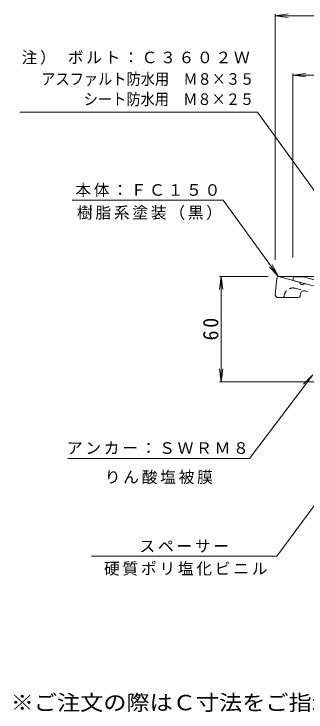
# Model space of a CAD drawing. Units: millimetres, scale not verified. Extents: x -282 to 216, y -347 to 388.
# Drawn here: x -282.1 to -115.5, y -279.3 to 118.4 of the extents above; entities that cross this region are included whole.
import ezdxf
from ezdxf.enums import TextEntityAlignment as Align

# ---------------------------------------------------------------- set-up
doc = ezdxf.new("R2010")
doc.units = ezdxf.units.MM
doc.header["$LTSCALE"] = 3
doc.linetypes.add('DASHED1', pattern=[1.8, 1.2, -0.6])
for name, color, linetype, lineweight in [('1-0_1-0ﾚｲﾔ', 3, 'Continuous', 9), ('1-1_1-1ﾚｲﾔ', 2, 'Continuous', 9), ('1-4_1-4ﾚｲﾔ', 7, 'Continuous', 9), ('1-5_1-5ﾚｲﾔ', 7, 'Continuous', 9)]:
    doc.layers.add(name, color=color, linetype=linetype, lineweight=lineweight)
doc.layers.add('F-5_F-5ﾚｲﾔ', color=6, linetype='Continuous')
doc.styles.add('ＭＳ ゴシック', font='')
doc.styles.get('ＭＳ ゴシック').set_extended_font_data('MS Gothic')

msp = doc.modelspace()

# ---------------------------------------------------------------- linework, layer by layer
at = {"layer": '1-0_1-0ﾚｲﾔ'}
for p, q in [((-131.235, -31.216), (-107.277, -31.216)), ((-131.118, -31.216), (-119.263, -34.392)), ((-132.204, -32.121), (-133.118, -41.716)), ((-116.365, -35.169), (-113.467, -35.945)), ((-116.113, -39.377), (-114.655, -39.768)), ((-133.118, -41.716), (-132.118, -43.216)), ((-119.915, -43.216), (-132.118, -43.216)), ((-118.94, -42.438), (-118.581, -40.863))]:
    msp.add_line(p, q, dxfattribs=at)
at = {"layer": '1-0_1-0ﾚｲﾔ', "linetype": 'DASHED1'}
for p, q in [((-121.696, -37.881), (-115.973, -39.415)), ((-127.936, -41.982), (-127.992, -42.361))]:
    msp.add_line(p, q, dxfattribs=at)
at = {"layer": '1-0_1-0ﾚｲﾔ'}
for centre, radius, start, end in [((-131.209, -32.216), 1, 90, 174.56009), ((-117.652, -34.177), 1.625, 187.618, 322.3797), ((-116.631, -41.309), 2, 74.99962, 167.12659), ((-119.915, -42.216), 1, 270, 347.12756)]:
    msp.add_arc(centre, radius, start, end, dxfattribs=at)
at = {"layer": '1-0_1-0ﾚｲﾔ', "linetype": 'DASHED1'}
for centre, radius, start, end in [((-122.99, -42.711), 5, 75.00035, 171.61821), ((-128.982, -42.216), 1, 270, 351.61923)]:
    msp.add_arc(centre, radius, start, end, dxfattribs=at)
at = {"layer": '1-1_1-1ﾚｲﾔ'}
for p, q in [((-123.118, -33.372), (-122.618, -31.372)), ((-117.059, -31.372), (-122.618, -31.372)), ((-110.853, -33.035), (-117.059, -31.372))]:
    msp.add_line(p, q, dxfattribs=at)
msp.add_lwpolyline([(-102.618, -39.383), (-104.618, -38.847), (-105.618, -38.061), (-123.118, -33.372)], dxfattribs=at)
at = {"layer": '1-4_1-4ﾚｲﾔ'}
for p, q in [((-133.118, 117.395), (-125.682, 118.374)), ((-133.118, 118.295), (-133.118, -21.738)), ((-133.118, 117.395), (66.882, 117.395)), ((-133.118, 117.395), (-125.682, 116.416)), ((-123.115, 83.493), (-115.679, 84.472)), ((-123.115, 84.393), (-123.115, -20.264)), ((-123.115, 83.493), (56.882, 83.493)), ((-123.115, 83.493), (-115.679, 82.514)), ((-163.887, -31.216), (-164.866, -38.651)), ((-164.787, -31.216), (-137.118, -31.216)), ((-163.887, -31.216), (-163.887, -91.216)), ((-163.887, -31.216), (-162.908, -38.651)), ((-163.887, -91.216), (-164.866, -83.78)), ((-163.887, -91.216), (-162.908, -83.78)), ((-164.787, -91.216), (-86.899, -91.216))]:
    msp.add_line(p, q, dxfattribs=at)
at = {"layer": '1-5_1-5ﾚｲﾔ'}
for p, q in [((-143.23, 62.367), (-278.797, 62.367)), ((-79.442, -25.729), (-143.23, 62.367)), ((-162.73, 12.371), (-248.902, 12.371)), ((-131.17, -31.216), (-162.73, 12.371)), ((-131.17, -31.216), (-136.323, -25.768)), ((-131.17, -31.216), (-134.738, -24.619)), ((-111.607, -87.216), (-147.723, -134.832)), ((-111.607, -87.216), (-116.88, -92.548)), ((-147.723, -134.832), (-251.384, -134.832))]:
    msp.add_line(p, q, dxfattribs=at)
msp.add_lwpolyline([(-88.197, -131.219), (-132.15, -190.531), (-237.84, -190.531)], dxfattribs=at)

# ---------------------------------------------------------------- texts
at = {"layer": '1-4_1-4ﾚｲﾔ', "color": 2, "insert": (-165.387, -67.591), "char_height": 8.798, "attachment_point": 7, "rotation": 90, "style": 'ＭＳ ゴシック'}
msp.add_mtext('\\T1.27;\\W0.95;60', dxfattribs=at)
at = {"layer": '1-5_1-5ﾚｲﾔ', "color": 6, "style": 'ＭＳ ゴシック', "width": 0.9}
for s, p in [('アスファルト防水用\u3000Ｍ８×３５', (-266.483, 76.055)), ('シート防水用\u3000Ｍ８×２５', (-242.268, 64.55))]:
    msp.add_text(s, height=6.598, dxfattribs=at).set_placement(p, align=Align.BOTTOM_LEFT)
at = {"layer": '1-5_1-5ﾚｲﾔ', "char_height": 6.598, "attachment_point": 7, "style": 'ＭＳ ゴシック'}
for s, insert in [('\\T1.17;注）\\~ボルト：Ｃ３６０２Ｗ', (-277.694, 89.444)), ('\\T1.17;本体：ＦＣ１５０', (-247.085, 14.09)), ('\\T1.17;樹脂系塗装（黒）', (-246.122, 1.071)), ('\\T1.17;アンカー：ＳＷＲＭ８', (-251.911, -132.513)), ('\\T1.17;りん酸塩被膜', (-230.303, -149.472)), ('\\T1.17;スペーサー', (-210.495, -188.471)), ('\\T1.17;硬質ポリ塩化ビニル', (-230.738, -201.592))]:
    msp.add_mtext(s, dxfattribs=dict(at, insert=insert))
at = {"layer": 'F-5_F-5ﾚｲﾔ', "color": 2, "style": 'ＭＳ ゴシック', "width": 1.1}
msp.add_text('※ご注文の際はＣ寸法をご指示ください。', height=8.798, dxfattribs=at).set_placement((-283.915, -280.913), align=Align.BOTTOM_LEFT)

doc.saveas('drawing.dxf')
